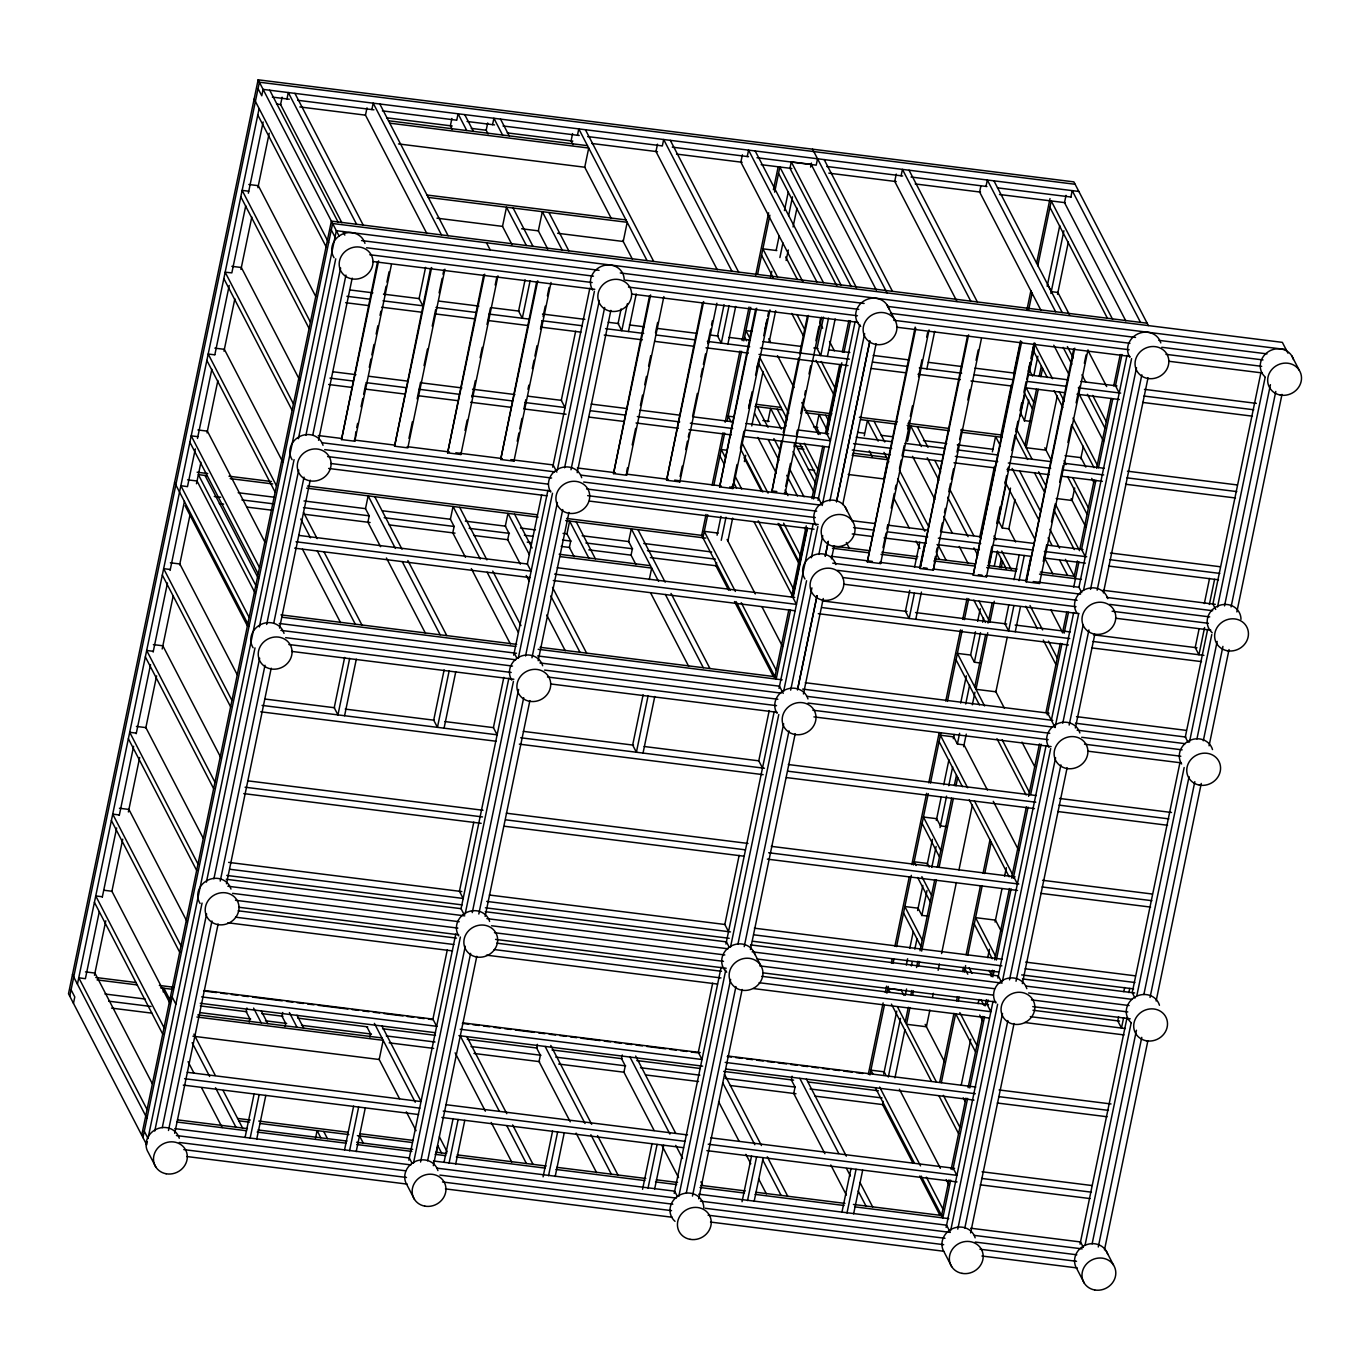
<?xml version="1.0" encoding="UTF-8"?>
<svg xmlns="http://www.w3.org/2000/svg" width="1370" height="1370" viewBox="0 0 1370 1370"><rect width="100%" height="100%" fill="white"/><g stroke="black" fill="none" stroke-linecap="round" stroke-linejoin="round"><path stroke-width="1.5" d="M1148.385 325.598L1073.892 181.885L258.125 79.802L68.5 993.747L146.693 1144.789L147.361 1141.587M69.75 996.144L259.375 82.2L1075.125 184.282M73.466 1003.337L74.785 996.949L71.069 989.756M77.439 984.157L259.118 108.572M99.291 911.701L85.385 978.711L78.775 977.769L147.052 1109.495M102.322 897.042L116.656 827.942M119.276 815.39L133.609 746.29M136.212 733.721L150.546 664.621M153.149 652.069L167.482 582.969M170.103 570.399L184.436 501.3M195.311 448.915L187.484 486.641L180.874 485.699L249.152 617.442M197.485 438.434L211.836 369.266M214.867 354.607L229.218 285.44M245.744 205.808L231.838 272.87L225.159 272.202L293.454 403.944M248.347 193.221L263.143 121.964M94.479 975.269L105.781 920.828M111.86 891.51L122.718 839.176M128.369 811.948L139.672 757.507M145.751 728.189L156.608 675.855M162.191 648.986L173.117 596.275M179.641 564.868L190.07 514.623M196.475 483.747L200.928 462.255M207.024 432.903L217.881 380.517M223.978 351.165L234.852 298.78M240.932 269.445L251.806 217.042M257.902 187.707L269.205 133.215M282.117 97.219L280.593 104.531L341.901 222.813M286.964 98.931L288.299 92.543L356.577 224.286M163.167 991.914L163.92 988.25L170.736 1001.401M141.761 1135.079L331.386 221.118L1147.135 323.2M142.959 1137.614L332.619 223.516L1282.354 342.363L1287.937 353.135M147.994 1138.521L336.352 230.708L1286.07 349.555M426.789 233.431L365.482 115.148L367.006 107.853M154.759 1131.055L202.058 903.07M206.408 882.143L255.008 647.873M259.341 626.946L294.07 459.618M298.403 438.691L335.736 258.81M371.869 109.549L373.188 103.161L441.483 234.904M162.259 1127.698L206.613 913.876M213.908 878.786L259.666 658.182M266.671 624.463L298.711 470.047M305.904 435.352L340.633 268.006M168.476 1130.49L211.956 921M220.227 881.064L265.009 665.255M273.726 623.213L304.037 477.137M312.72 435.317L345.959 275.079M174.709 1133.298L218.138 923.996M226.478 883.77L271.209 668.183M279.531 628.076L310.219 480.168M318.542 440.301L352.193 278.127M377.538 261.79L341.507 439.565L354.779 441.226L391.409 264.65M341.507 439.565L378.582 260.899M355.875 431.721L354.779 441.226M356.748 427.56L357.604 423.416M361.046 406.787L362.776 398.482M363.632 394.32L365.79 383.942M369.249 367.314L370.962 359.008M371.835 354.847L373.976 344.469M376.133 334.075L377.863 325.769M380.021 315.391L380.877 311.23M384.336 294.601L386.049 286.296M386.922 282.151L389.063 271.757M246.908 1008.012L246.155 1011.659L249.888 1018.852L249.22 1022.054M395.399 548.428L368.153 495.854L365.499 508.647L369.215 515.839L367.896 522.227L380.569 546.681M451.894 118.471L450.37 125.783L452.288 129.465M245.076 1137.408L254.152 1093.654M344.658 657.429L334.229 707.708L337.945 714.9L349.692 658.336M425.591 267.356L419.1 298.609L422.833 305.801M456.758 120.183L458.077 113.778L466.776 130.561M250.093 1138.35L259.17 1094.596M430.608 268.297L394.577 446.209L407.832 447.87L444.907 269.205M394.577 446.209L431.636 267.544M282.734 1012.498L281.963 1016.146L285.696 1023.339L285.029 1026.524M256.721 1139.172L265.797 1095.418M344.589 715.722L356.32 659.158M408.945 438.366L412.387 421.737M417.131 398.893L420.573 382.264M424.032 365.653L427.474 349.025M432.218 326.18L435.66 309.551M439.102 292.94L442.133 278.401M442.989 274.24L443.846 270.078M487.703 122.957L486.196 130.253L488.097 133.952M492.566 124.653L493.902 118.265L502.584 135.031M483.644 275.062L447.63 452.853L460.885 454.515L497.961 275.85M447.63 452.853L484.689 274.188M511.986 244.631L502.516 226.375L506.506 207.195L526.371 245.521M315.511 1138.282L317.104 1130.627L320.82 1137.802M465.012 430.454L467.17 420.076M471.914 397.214L475.356 380.603M480.099 357.741L482.257 347.363M487.001 324.502L490.443 307.89M495.187 285.029L496.916 276.723M344.555 1149.858L353.631 1106.104M444.137 669.879L433.708 720.158L437.441 727.35L449.172 670.769M525.07 279.805L518.596 311.058L522.312 318.251L530.104 280.747M369.917 1037.159L370.585 1033.956L366.869 1026.764M349.573 1150.8L358.649 1107.046M356.2 1151.622L365.293 1107.868M444.068 728.172L455.799 671.608M536.732 281.569L500.684 459.481L513.956 461.142L551.014 282.477M500.684 459.481L537.759 280.816M572.591 133.575L571.085 140.887L573.037 144.638M577.455 135.287L578.791 128.883L647.068 260.625M517.209 441.243L518.939 432.937M519.795 428.793L521.953 418.398M524.111 408.003L525.823 399.697M527.981 389.32L528.837 385.158M532.296 368.547L534.026 360.224M534.882 356.08L537.04 345.685M540.482 329.074L542.212 320.751M543.068 316.607L545.226 306.212M547.383 295.834L549.096 287.512M447.271 949.975L432.92 1019.109L436.653 1026.301M473.797 822.137L459.447 891.271L463.163 898.463M503.835 677.345L493.405 727.624L497.122 734.817M541.698 494.844L527.347 563.995L531.081 571.17M575.657 331.215L561.306 400.348L565.022 407.541M408.859 1160.185L455.782 934.032M463.848 914.064L461.056 908.67L508.852 678.253M513.699 655.202L547.914 490.254M552.709 467.17L589.836 288.214M413.466 1163.181L460.388 937.029M465.183 913.876L513.442 681.335M518.288 658.216L552.504 493.251M557.299 470.184L594.426 291.228M420.556 1162.051L465.269 946.242M472.256 912.608L518.613 689.452M525.549 655.99L557.402 502.43M564.594 467.787L599.324 300.39M427.611 1160.801L470.612 953.349M478.815 914.03L523.7 697.672M531.971 657.788L562.745 509.537M570.999 469.773L604.667 307.462M433.348 1165.664L476.811 956.277M485.134 916.359L529.899 700.584M538.17 660.7L568.944 512.448M577.198 472.684L610.866 310.373M436.208 1153.386L437.801 1145.731M444.034 1162.308L453.11 1118.554M621.107 308.918L618.076 323.508L621.792 330.701L627.426 303.609M657.497 144.192L655.973 151.505L717.281 269.77M449.052 1163.25L458.128 1119.495M662.344 145.905L663.679 139.517L731.957 271.243M455.696 1164.072L464.772 1120.318M628.436 331.523L636.211 294.019M649.551 295.817L613.52 473.609L626.792 475.27L663.868 296.605M613.52 473.609L650.596 294.944M626.604 471.999L627.46 467.838M632.204 444.976L635.646 428.365M640.389 405.52L642.547 395.125M644.705 384.73L646.434 376.425M648.592 366.047L650.733 355.652M655.476 332.807L657.634 322.412M537.4 1044.368L536.646 1048.016L540.362 1055.208L539.044 1061.596L570.262 1121.807M702.604 302.462L666.591 480.253L679.845 481.897L716.921 303.25M666.591 480.253L703.649 301.588M649.294 579.578L651.675 568.071L560.416 556.648M742.386 154.827L740.862 162.122L803.145 282.271M680.085 476.554L682.243 466.16M685.702 449.548L687.415 441.243M688.288 437.081L689.144 432.92M692.586 416.309L697.33 393.447M700.789 376.836L702.502 368.53M703.375 364.369L705.516 353.974M707.673 343.596L710.688 329.057M711.561 324.895L712.417 320.751M747.249 156.523L748.568 150.135L816.862 281.877M543.085 1176.847L552.589 1131.004M643.112 694.778L632.666 745.057L636.399 752.25L648.13 695.669M724.045 304.705L717.555 335.958L721.288 343.151L729.063 305.647M548.548 1175.7L557.624 1131.945M555.175 1176.522L564.252 1132.767M643.027 753.072L654.774 696.508M727.915 343.973L735.69 306.469M706.047 514.418L701.697 535.362L730.193 590.316M712.126 485.083L723 432.714M725.158 422.251L739.937 351.028M742.112 340.565L749.065 307.051M755.589 275.627L768.621 212.795M773.399 189.745L778.194 166.712M702.947 537.759L707.725 514.709M713.804 485.391L724.662 433.023M727.179 420.95L741.615 351.337M743.79 340.856L750.743 307.342M757.696 273.829L769.871 215.176M774.649 192.142L779.855 167.003L841.163 285.285M755.658 309.106L719.644 486.881L732.899 488.542L769.974 309.877M719.644 486.881L756.719 308.216M876.372 290.149L811.16 164.366L791.278 161.883L789.942 168.27L851.249 286.535M717.075 535.225L720.98 516.37M770.522 277.579L771.824 271.294M776.173 250.35L779.222 235.691M784.428 210.552L788.349 191.714M716.613 562.573L715.945 565.776L728.635 590.247M721.236 540.311L726.014 517.278M732.094 487.943L732.967 483.764M750.777 397.882L748.619 408.363L752.113 391.786M756.874 368.564L757.73 364.369M765.128 328.766L766.857 320.375M767.731 316.196L768.604 312M779.907 257.543L782.938 242.884M788.589 215.655L792.511 196.8M733.584 481.11L737.026 464.498M740.468 447.87L743.927 431.259M755.555 375.157L759.014 358.546M763.758 335.684L767.2 319.073M727.864 541.15L732.642 518.1M744.372 461.553L745.691 455.268M751.77 425.933L763.073 371.475M769.152 342.158L775.677 310.733M786.106 260.471L788.281 249.991M793.059 226.958L796.963 208.103M622.288 1054.986L621.535 1058.633L625.268 1065.826L623.932 1072.213L654.175 1130.558M810.595 167.106L811.434 163.081M817.547 158.766L816.212 165.153L756.959 157.738M767.834 421.789L770.608 408.363L781.311 429.015M781.516 440.986L771.789 492.035L808.42 315.46M783.229 432.68L798.744 357.878M799.618 353.734L807.375 316.333M785.729 486.264L790.456 463.42M793.915 446.791L794.771 442.647M796.501 434.324L797.357 430.18M800.816 413.552L803.83 399.012M804.687 394.868L805.543 390.707M809.002 374.078L810.715 365.773M815.886 340.839L818.917 326.3M819.774 322.156L820.63 317.994M821.692 317.121L785.044 493.697L784.428 492.498M642.564 1189.28L652.086 1143.453M823.524 317.155L817.034 348.408L820.767 355.583L828.542 318.097M648.027 1188.132L657.103 1144.395M654.654 1188.972L663.731 1145.217M827.394 356.423L835.169 318.919M774.958 676.677L788.863 609.65M791.466 597.08L806.245 525.857M811.896 498.629L822.753 446.278M825.356 433.708L839.707 364.574M842.31 352.004L848.835 320.597M712.657 983.18L698.306 1052.331L702.022 1059.507M739.166 855.342L724.833 924.476L728.549 931.668M769.221 710.55L758.774 760.847L762.508 768.022M807.084 528.049L792.733 597.2L796.467 604.393M841.026 364.42L826.692 433.554L830.408 440.746L745.451 430.111M790.541 609.958L776.191 679.075L736.033 601.584M793.144 597.388L807.478 528.255M813.574 498.937L824.432 446.569M827.035 433.999L841.814 362.793M843.988 352.313L850.513 320.888M674.211 1193.373L721.134 967.22M725.929 944.084L774.238 711.458M779.033 688.408L813.249 523.443M818.044 500.358L855.171 321.419M678.801 1196.37L725.723 970.217M730.518 947.064L778.776 714.541M783.623 691.422L806.57 580.743M811.348 557.778L817.839 526.457M859.761 324.433L822.205 505.479L818.506 498.132L729.662 487.018M896.254 174.076L894.73 181.388L957.014 301.537M686.267 1193.167L730.621 979.43M737.899 944.307L783.657 723.754M790.678 690.155L811.913 587.85M818.849 554.439L822.736 535.636M829.877 500.975L864.658 333.595M901.118 175.788L902.436 169.383L970.731 301.126M797.665 688.973L817.051 595.607M825.271 555.946L828.302 541.321M836.539 501.643L869.899 340.856L836.522 501.814M692.466 1196.079L735.947 986.537M744.218 946.636L789 730.861M797.46 690.018L816.999 595.916M825.237 556.186L828.268 541.544M698.7 1198.87L742.146 989.465M750.417 949.564L795.182 733.789M803.437 693.956L823.25 598.519M831.47 558.857L834.073 546.322M842.738 504.571L876.098 343.784M864.264 435.814L867.45 420.47L878.153 441.123M915.177 327.087L867.33 561.888L880.602 563.549L929.065 329.93M867.33 561.888L915.811 328.286M742.043 1201.73L751.565 1155.903M747.506 1200.582L756.582 1156.845M882.999 547.76L886.03 533.153M886.904 528.991L887.76 524.813M891.236 508.133L894.268 493.525M895.124 489.347L895.997 485.185M899.456 468.489L901.186 460.149M902.042 455.987L904.217 445.558M907.676 428.861L909.406 420.522M910.279 416.343L912.437 405.914M918.499 376.716L921.976 359.711M926.719 337.089L927.593 332.619M907.505 441.226L910.69 425.882L921.393 446.534M754.134 1201.421L763.21 1157.667M926.873 368.873L934.665 331.369M792.083 1076.238L791.329 1079.885L795.045 1087.061L793.727 1093.466L824.928 1153.677M980.766 186.525L979.618 192.005L1040.926 310.271M986.006 186.406L987.325 180.018L1055.619 311.743M909.766 590.35L905.416 611.294L909.149 618.486L914.372 593.347M914.543 567.3L919.767 542.16M967.545 335.77L920.126 568.499L933.398 570.16L981.434 338.613M919.578 568.207L924.801 543.051M920.126 568.499L968.607 334.879M915.776 619.308L921.428 592.08M935.368 556.443L933.398 570.16M936.241 552.264L937.097 548.103M940.556 531.406L942.286 523.066M944.461 512.637L945.317 508.458M948.793 491.779L950.523 483.439M951.379 479.26L953.554 468.831M957.014 452.151L958.743 443.794M959.599 439.633L961.774 429.204M967.836 400.006L969.994 389.577M976.057 360.361L978.214 349.932M992.394 451.843L995.579 436.516L1000.442 445.901M868.34 1074.166L883.119 1002.908M885.294 992.428L886.596 986.143M891.39 963.093L892.247 958.897M894.867 946.327L909.218 877.16M911.821 864.59L926.6 793.333M928.774 782.852L939.221 732.539M945.745 701.115L960.524 629.857M962.699 619.377L967.049 598.416M979.653 537.639L994.449 466.382M962.048 432.321L1002.206 437.338L1000.973 434.941L1011.385 384.73M1013.56 374.284L1020.496 340.805M1027.003 309.432L1030.908 290.611M1036.559 263.4L1050.019 198.564M1020.616 342.431L973.197 575.16L986.468 576.821L1034.949 343.202M973.197 575.16L1021.678 341.541M869.916 1074.953L884.369 1005.306M886.887 993.147L888.274 986.434M893.069 963.384L893.925 959.188M896.545 946.619L911.324 875.361M913.482 864.984L928.278 793.624M930.453 783.143L940.899 732.847M947.423 701.406L962.202 630.149M964.377 619.668L968.727 598.707M1028.682 309.74L1032.158 292.992M1037.792 265.797L1051.252 200.962L1112.56 319.244M841.968 1212.107L851.044 1168.353M846.985 1213.032L856.062 1169.278M988.438 563.121L991.914 546.424M996.675 523.477L1000.134 506.797M1004.895 483.85L1006.625 475.51M1007.481 471.331L1008.354 467.17M1011.813 450.473L1014.845 435.883M1015.718 431.704L1017.876 421.275M1020.033 410.846L1021.763 402.506M1026.096 381.648L1023.938 392.077L1032.449 408.859M1028.254 371.219L1030 362.879M1030.857 358.7L1033.888 344.093M853.613 1213.871L862.689 1170.117M1026.798 379.233L1030.257 362.57M1032.415 352.158L1034.144 343.819M883.718 1074.029L896.768 1011.146M906.323 965.045L907.625 958.76M909.8 948.28L913.276 931.514M917.626 910.553L922.849 885.397M927.199 864.453L932.422 839.296M936.326 820.442L941.121 797.374M943.725 784.804L948.948 759.648M953.297 738.704L954.154 734.508M960.678 703.067L966.329 675.821M970.679 654.86L975.474 631.81M977.632 621.329L980.252 608.76M988.952 566.837L991.983 552.178M998.079 522.826L1006.333 483.011M1020.239 415.983L1024.589 395.074M1029.367 372.058L1034.127 349.042M1047.159 286.296L1059.746 225.622M1066.031 195.328L1064.507 202.623L1125.815 320.905M883.256 1101.377L882.588 1104.58L912.831 1162.925M888.308 1077.025L900.484 1018.338M905.262 995.288L906.58 989.003M911.358 965.936L912.232 961.757M914.835 949.17L917.01 938.69M921.787 915.639L927.011 890.5M931.788 867.433L936.138 846.489M940.06 827.617L946.584 796.175M948.759 785.712L952.664 766.84M957.442 743.79L959.616 733.31M965.713 703.974L969.618 685.103M974.412 662.053L980.492 632.717M982.667 622.237L983.54 618.041M994.414 565.639L997.463 550.98M1002.241 527.912L1010.495 488.097M1024.4 421.087L1028.75 400.16M1033.956 375.055L1037.861 356.234M1050.876 293.471L1063.908 230.725M1070.895 197.023L1072.213 190.635L1140.508 322.378M905.262 1021.883L908.31 1007.241M910.913 994.688L911.769 990.51M916.547 967.511L917.849 961.243M920.024 950.78L934.768 879.694M937.371 867.141L951.688 798.145M954.291 785.592L956.465 775.146M974.755 686.935L985.629 634.533M988.027 623.007L992.154 603.091M999.552 567.471L1001.282 559.08M1024.897 445.301L1036.576 388.977M1039.179 376.476L1041.337 366.047M894.935 1077.847L904.936 1029.641M963.641 746.718L966.261 734.132M972.34 704.796L974.961 692.227M1015.684 542.006L1008.851 528.837L1014.964 499.416M1057.52 294.31L1068.36 242.01M909.971 1007.549L906.512 1024.28L926.411 1026.764L929.87 1010.032M912.574 994.997L913.447 990.818M918.654 965.73L919.527 961.552M921.685 951.088L936.446 880.002M939.049 867.45L953.366 798.453M955.969 785.9L957.698 777.543M987.736 632.735L976.005 689.315L995.904 691.816L1007.207 637.324M989.911 622.254L994.26 601.293M1001.23 567.762L1002.532 561.477M1038.255 389.285L1026.13 447.699L1046.029 450.182L1057.28 395.947M1040.857 376.784L1042.587 368.427M1008.817 604.889L1004.912 623.744L1008.628 630.936L1013.851 605.797M1014.04 579.75L1019.246 554.61M932.473 997.497L933.347 993.301M938.125 970.303L939.426 964.035M941.584 953.571L956.346 882.486M958.949 869.933L972.392 805.115M1019.057 580.64L1024.28 555.501M1073.686 349.076L1026.267 581.805L1039.522 583.466L1088.003 349.847M1015.256 631.758L1020.479 606.619M1025.702 581.479L1030.908 556.34L992.12 551.476M1026.267 581.805L1074.731 348.185M1043.238 561.409L1046.697 544.729M1051.458 521.782L1054.917 505.085M1059.678 482.154L1063.137 465.457M1067.898 442.51L1071.357 425.83M1076.118 402.883L1079.594 386.203M1084.355 363.255L1086.085 354.916M939.649 1082.368L953.965 1013.372M956.568 1000.819L957.442 996.641M962.648 971.553L963.521 967.357M966.124 954.821L980.44 885.808M983.043 873.272L989.979 839.81M941.327 1082.677L955.643 1013.663L975.543 1051.835M958.246 1001.127L959.12 996.949M964.326 971.844L965.627 965.576M967.802 955.13L982.119 886.116M984.722 873.58L991.229 842.207M1074.696 487.977L1072.111 500.495L1056.184 498.492M1080.759 458.779L1083.362 446.26M961.226 1085.16L970.765 1039.162M978.146 1003.611L979.019 999.432M987.684 957.613L989.431 949.239M995.065 922.061L1002.001 888.616M1004.604 876.064L1006.351 867.689M941.584 1215.481L948.982 1179.861M951.157 1169.381L965.936 1098.123M968.111 1087.643L982.907 1016.386M985.081 1005.905L986.383 999.62M991.161 976.553L992.462 970.268M994.637 959.788L1009.433 888.531M1011.608 878.05L1026.387 806.793M1028.562 796.33L1039.436 743.927M1045.961 712.486L1060.311 643.335M1062.486 632.854L1066.819 611.893M1077.402 560.929L1074.217 576.256L1040.412 572.026M1079.868 549.062L1094.185 480.031M1096.634 468.232L1111.104 398.447M1113.724 385.895L1120.232 354.522M950.66 1180.152L942.834 1217.879L921.154 1176.059M952.835 1169.672L967.614 1098.415M969.789 1087.934L984.585 1016.677M988.061 999.912L987.154 1004.518L990.87 1011.711M992.839 976.861L994.14 970.576M996.315 960.096L1011.111 888.839M1013.286 878.358L1028.065 807.101M1030.668 794.531L1041.114 744.218M1047.194 714.883L1061.973 643.626M1064.147 633.145L1068.497 612.184M1073.72 587.045L1078.926 561.923M1095.914 480.253L1081.564 549.404L1085.297 556.58M1098.466 467.787L1112.782 398.756M1115.386 386.203L1121.961 354.505M946.122 1227.4L993.044 1001.247M997.839 978.094L1046.098 745.571M1051.321 720.38L1073.703 612.493M1078.909 587.387L1126.996 355.429M950.711 1230.397L997.634 1004.244M1002.446 981.091L1050.687 748.568M1055.037 727.573L1078.721 613.452M1083.499 590.384L1131.586 358.615M957.784 1229.13L1002.532 1013.457M1009.502 979.841L1055.585 757.764M1062.76 723.206L1083.208 624.651M1090.52 589.374L1136.518 367.708M964.822 1228.017L1007.858 1020.564M1016.009 981.262L1060.911 764.888M1069.165 725.072L1088.91 629.943M1097.147 590.213L1141.844 374.815M970.611 1232.88L1014.057 1023.493M1022.345 983.591L1067.11 767.817M1075.364 727.984L1094.733 634.618M1103.398 592.885L1148.026 377.812M1118.622 1016.694L1117.749 1020.873L1121.482 1028.048L1123.64 1017.619M1123.811 991.657L1124.684 987.496M1199.127 628.71L1195.205 647.565L1198.938 654.74L1204.59 627.511M1204.333 603.553L1209.556 578.414M1128.846 992.599L1129.702 988.421M1209.368 604.461L1214.591 579.322M1080.039 1244.165L1126.945 1018.133M1179.998 762.422L1132.219 992.651L1135.028 998.045M1207.638 629.395L1185.307 736.974L1188.115 742.369M1260.948 372.486L1212.912 604.016L1215.704 609.41M1085.074 1245.073L1131.106 1023.219M1136.826 995.665L1184.159 767.525M1189.468 742.095L1211.782 634.515M1217.502 607.03L1265.109 377.589M1092.113 1243.909L1136.449 1030.223M1143.864 994.5L1189.074 776.619M1196.935 738.927L1217.159 641.417M1224.523 605.9L1270.435 384.679M1098.278 1246.974L1141.775 1037.347M1150.064 997.428L1194.828 781.654M1203.305 740.776L1222.93 646.4M1231.082 606.91L1275.795 391.46M1104.477 1249.902L1147.889 1040.72M1156.126 1000.99L1201.267 783.452M1209.076 745.794L1229.044 649.568M1236.853 611.928L1281.995 394.389M1078.858 191.457L263.091 89.392L261.773 95.78L258.039 88.588M272.356 97.099L289.275 99.222M297.752 100.284L373.924 109.823M382.401 110.867L456.467 120.149M467.05 121.468L494.553 124.91M503.013 125.971L579.202 135.493M587.662 136.555L661.727 145.819M672.31 147.155L748.499 156.677M826.761 166.472L902.625 175.976M911.05 177.021L986.914 186.525M997.446 187.844L1071.203 197.057M276.552 104.034L280.781 104.548M299.825 106.946L365.43 115.148M386.597 117.803L452.203 126.006M471.246 128.386L486.059 130.236M507.225 132.89L572.831 141.093M591.874 143.49L657.48 151.693M676.523 154.074L742.129 162.276M761.172 164.674L791.809 168.493M828.799 173.134L896.237 181.576M915.211 183.94L980.526 192.108M999.501 194.489L1065.175 202.691M388.515 120.765L587.473 145.665M389.748 123.163L588.723 148.046L584.733 167.226L398.482 143.918M426.995 195.019L625.97 219.902M428.245 197.4L627.203 222.3L623.23 241.48L557.607 233.277M248.843 184.505L258.313 185.686L315.734 296.451M776.807 250.573L762.885 248.826L777.492 276.98M248.775 191.218L242.148 190.379L310.425 322.121M436.961 218.172L502.584 226.392M521.628 228.773L538.564 230.879M361.543 240.572L599.05 270.301M620.25 272.955L864.11 303.472M887.435 306.383L1135.524 337.431M1158.849 340.342L1266.993 353.871M366.578 247.764L593.484 276.158M625.285 280.131L858.767 309.363M890.346 313.302L1129.959 343.288M1161.76 347.278L1263.003 359.933M369.797 254.734L592.165 282.545M628.47 287.101L857.449 315.751M893.771 320.289L1129.103 349.727M1165.938 354.333L1261.667 366.338M372.914 261.533L594.785 289.293M631.673 294.053L858.014 322.378M896.922 327.242L1129.89 356.388M1168.85 361.269L1262.01 372.914M231.855 266.328L241.343 267.51L299.722 380.158M751.873 331.386L745.914 330.649L749.801 338.15M349.573 289.909L372.897 292.837M383.497 294.156L419.528 298.66M438.606 301.058L478.883 306.092M491.607 307.685L519.162 311.127M542.486 314.055L584.87 319.364M608.194 322.275L618.795 323.594M629.395 324.93L644.225 326.779M656.949 328.372L697.227 333.407M709.951 334.999L718.428 336.061M729.028 337.397L750.229 340.051M762.936 341.644L801.107 346.404M813.814 347.997L818.061 348.528M828.662 349.864L849.862 352.518M873.169 355.429L909.218 359.933M928.295 362.331L962.202 366.578M974.926 368.17L1015.204 373.205M1027.928 374.798L1068.206 379.832M1080.913 381.425L1116.961 385.929M1144.447 389.371L1256.376 403.379M346.935 296.297L370.26 299.225M382.983 300.818L423.261 305.852M435.968 307.445L476.246 312.48M488.97 314.072L529.248 319.107M541.972 320.7L582.25 325.752M605.557 328.663L643.712 333.441M656.435 335.033L694.59 339.811M707.314 341.404L749.715 346.696M760.316 348.031L849.349 359.163M872.656 362.091L906.58 366.338M919.287 367.913L961.689 373.222M974.412 374.815L1012.567 379.593M1027.414 381.442L1065.569 386.22M1078.276 387.813L1120.677 393.121M1143.95 396.033L1253.773 409.767M345.617 302.701L368.941 305.613M381.648 307.205L421.926 312.24M434.65 313.833L474.928 318.867M487.651 320.46L527.912 325.512M540.636 327.105L580.914 332.139M604.238 335.051L642.393 339.828M655.117 341.421L693.271 346.199M705.978 347.792L748.38 353.1M758.98 354.419L848.013 365.567M871.337 368.479L905.245 372.726M917.968 374.318L960.37 379.627M970.97 380.946L1011.248 385.98M1026.079 387.847L1064.233 392.625M1076.957 394.2L1119.358 399.509M1142.614 402.42L1252.437 416.172M1031.13 421.446L1024.503 420.607L1020.77 413.432M755.812 404.27L781.174 407.438M804.43 410.349L831.898 413.791M859.367 417.233L897.418 421.977M907.985 423.313L948.126 428.33M960.815 429.923L1000.973 434.941M754.938 406.393L782.424 409.835M805.663 412.747L828.918 415.658M860.617 419.614L896.545 424.118M907.111 425.436L949.376 430.728M214.885 348.151L224.355 349.333L282.751 461.964M1065.072 455.662L1080.998 457.666L1085.862 467.067M734.132 416.908L728.172 416.172L731.083 421.789M762.85 420.504L769.204 421.292M813.574 426.858L817.804 427.389M857.962 432.406L864.299 433.194M881.201 435.317L891.767 436.636M923.466 440.609L946.721 443.503M957.287 444.839L993.216 449.326M214.816 354.847L208.189 354.025L276.466 485.768M332.602 371.732L355.926 374.644M368.633 376.236L406.787 381.014M421.635 382.881L461.913 387.916M472.513 389.234L514.897 394.543M527.621 396.135L561.546 400.382M591.223 404.099L627.254 408.602M639.978 410.195L680.256 415.23M692.963 416.822L733.241 421.874M745.965 423.45L784.119 428.228M798.967 430.094L828.644 433.81M856.199 437.253L892.23 441.756M904.954 443.349L945.231 448.384M957.955 449.976L998.233 455.028M1010.94 456.621L1051.218 461.656M1063.942 463.248L1104.22 468.283M1127.459 471.194L1237.298 484.946M329.964 378.12L353.289 381.048M365.995 382.624L406.274 387.676M418.997 389.268L459.275 394.303M471.999 395.896L512.277 400.93M524.984 402.523L565.262 407.558M590.71 410.743L624.617 414.99M637.341 416.583L679.743 421.892M690.343 423.21L732.727 428.519M853.561 443.64L891.716 448.418M904.44 450.011L942.594 454.789M955.318 456.381L997.72 461.673M1008.303 463.009L1050.704 468.317M1063.428 469.893L1103.706 474.945M1126.962 477.856L1236.802 491.59M328.646 384.508L351.953 387.436M364.677 389.029L404.955 394.063M417.679 395.656L457.957 400.691M470.663 402.283L510.942 407.318M523.665 408.911L566.067 414.219M589.374 417.148L623.299 421.378M636.022 422.97L678.407 428.279M689.007 429.615L731.409 434.906M744.133 436.499L828.918 447.117M852.243 450.028L890.397 454.806M903.121 456.398L941.276 461.176M953.982 462.769L994.26 467.804M1006.984 469.396L1049.386 474.705M1062.092 476.298L1102.37 481.332M1125.643 484.244L1235.466 497.995M796.364 446.072L802.666 446.86M852.996 453.162L886.561 457.357M797.614 448.469L803.899 449.257M852.14 455.302L887.811 459.755L883.821 478.935L848.167 474.465M727.213 450.285L721.236 449.548L725.141 457.049M808.317 469.482L814.602 470.27M773.057 491.076L776.841 491.556M318.302 435.54L341.575 438.451M354.265 440.044L394.457 445.079M407.164 446.654L449.463 451.963M455.816 452.751L502.345 458.573M510.804 459.635L553.12 464.927L556.854 472.119M577.352 467.958L615.421 472.719M626.004 474.054L668.303 479.346M674.656 480.134L721.202 485.956M322.036 442.733L554.73 471.845M581.068 475.15L820.116 505.05M1008.851 528.837L1002.223 527.998L998.49 520.823M197.914 429.957L207.384 431.156L264.804 541.921M324.707 449.617L551.596 478.01M583.671 482.034L816.674 511.181M197.845 436.67L191.218 435.848L259.495 567.591M851.934 520.668L875.259 523.58M887.983 525.172L928.261 530.207M940.967 531.8L981.245 536.852M993.969 538.427L1034.247 543.479M1046.971 545.072L1083.002 549.576M1110.488 553.018L1220.31 566.752M327.618 456.553L548.154 484.141M586.583 488.953L815.338 517.569M853.544 527.587L872.621 529.967M887.469 531.834L927.747 536.869M938.33 538.187L980.732 543.496M993.455 545.089L1031.61 549.867M1044.334 551.459L1086.718 556.768M1109.991 559.679L1219.814 573.413M330.752 463.488L550.757 491.025M587.662 495.649L818.25 524.504M328.629 468.454L546.955 495.786M589.357 501.077L814.054 529.197M852.226 533.975L871.303 536.355M884.01 537.948L926.411 543.256M937.011 544.592L979.413 549.884M1045.122 558.121L1085.4 563.156M1108.672 566.067L1218.495 579.801M833.303 546.116L869.214 550.603M881.903 552.196L917.832 556.699M934.734 558.806L974.892 563.841M987.564 565.416L1017.157 569.115M718.188 533.101L704.266 531.354L735.399 591.429M832.429 548.24L868.357 552.744M881.03 554.336L916.958 558.823M933.861 560.947L974.019 565.964M986.691 567.557L1016.283 571.256M1039.539 574.167L1081.427 579.407M197.126 472.222L207.743 473.54M228.978 476.212L271.448 481.521M307.531 486.042L536.869 514.726M566.581 518.459L702.485 535.464M206.853 475.681L198.359 474.619L256.755 587.25M230.211 478.61L272.681 483.918M306.657 488.165L538.102 517.124M565.707 520.583L705.841 538.119M831.162 556.254L872.399 561.409M879.865 562.351L920.109 567.385M923.294 567.762L927.096 568.242M932.816 568.978L973.043 574.013M978.266 574.681L982.05 575.16M1025.993 580.623L985.749 575.588L986.468 576.821M1033.22 581.565L1078.943 587.25L1081.735 592.645M1103.073 590.282L1215.31 604.324M187.57 479.825L197.04 481.007L255.419 593.655M832.754 563.173L1080.553 594.169M1106.806 597.457L1212.673 610.712M238.175 492.721L274.274 497.224M304.003 500.958L365.584 508.664M382.572 510.787L450.507 519.281M465.372 521.148L505.718 526.2M520.583 528.049L535.447 529.916M563.053 533.358L567.3 533.889M582.164 535.756L628.881 541.595M643.746 543.462L711.698 551.973M837.532 570.331L1077.111 600.3M1109.7 604.375L1209.727 616.894M214.302 496.454L220.673 497.241M241.908 499.896L273.76 503.886M303.489 507.602L369.301 515.839M384.165 517.706L454.241 526.474M469.105 528.323L509.452 533.375M524.316 535.242L532.81 536.304M562.539 540.02L571.033 541.081M585.88 542.948L632.597 548.788M647.462 550.654L715.414 559.148M842.567 577.506L1076.032 606.722M1112.115 611.243L1208.391 623.299M219.337 503.629L223.584 504.16M246.942 507.088L272.425 510.274M304.277 514.264L370.106 522.501M389.217 524.898L455.046 533.135M474.14 535.516L508.116 539.763M527.227 542.16L531.474 542.691M561.203 546.407L569.697 547.469M588.809 549.867L631.279 555.175M650.39 557.573L716.219 565.81M843.612 584.202L1078.687 613.623M1115.522 618.23L1210.823 630.149M559.165 554.251L650.425 565.673M298.643 535.379L527.587 564.029M557.265 567.728L794.686 597.44M822.24 600.899L907.043 611.499M915.52 612.561L1006.676 623.966M1015.153 625.028L1070.261 631.93M1093.517 634.841L1197.003 647.787M296.006 541.766L531.32 571.204M554.627 574.116L796.295 604.358M821.726 607.544L1069.747 638.574M1093.02 641.485L1203.905 655.374M294.687 548.154L529.985 577.592M553.309 580.52L794.96 610.763M818.284 613.674L1068.429 644.979M1091.685 647.89L1201.524 661.624M981.006 663.063L974.361 662.241L970.645 655.048L957.373 653.387L984.619 705.961M170.342 562.779L179.83 563.96L237.233 674.725M170.291 569.492L163.647 568.67L231.941 700.395M280.987 614.873L516.678 644.362M540.037 647.291L775.728 676.78M281.672 617.185L515.805 646.486M538.17 649.294L782.167 679.828M805.269 682.705L1049.043 713.222M1076.529 716.647L1186.369 730.398M279.309 623.47L516.456 653.284M537.656 655.939L779.479 686.199L783.212 693.374M802.632 689.093L1052.776 720.397M1075.484 723.223L1185.872 737.06M280.918 630.388L515.736 659.775M539.934 662.943L781.088 693.117M807.29 696.388L1052.965 727.128M1077.094 730.159L1185.101 743.67M285.628 637.667L512.534 666.06M544.609 670.084L777.869 699.265M808.077 703.05L1049.78 733.292M1081.666 737.283L1182.139 749.852M288.847 644.499L511.198 672.464M547.52 677.003L776.533 705.653M812.872 710.208L1048.187 739.646M1084.526 744.201L1180.82 756.24M291.759 651.418L513.87 679.229M550.757 683.972L777.115 712.297M813.9 716.887L1051.098 746.581M1087.934 751.188L1181.111 762.85M153.371 644.602L162.842 645.784L221.238 758.432M153.303 651.315L146.676 650.476L214.97 782.219M264.701 699.008L334.657 707.759M345.24 709.095L434.273 720.226M444.873 721.562L493.628 727.658M523.306 731.374L633.539 745.16M644.14 746.496L758.62 760.812M788.298 764.529L1036.319 795.559M1059.558 798.47L1171.504 812.478M262.064 705.396L497.361 734.851M520.686 737.762L764.46 768.262M787.784 771.19L1035.806 802.221M1059.061 805.132L1168.884 818.883M260.728 711.801L496.043 741.238M519.35 744.15L763.141 774.666M786.448 777.578L1034.47 808.608M1057.743 811.519L1167.565 825.271M947.047 826.709L940.419 825.887L936.686 818.695L923.431 817.034L940.813 850.564M136.401 726.425L145.871 727.607L203.291 838.371M136.332 733.138L129.705 732.299L197.982 864.042M247.713 780.831L483.011 810.269M506.335 813.198L748.003 843.44M771.31 846.352L1015.101 876.851M1042.587 880.293L1152.41 894.045M245.076 787.219L482.497 816.931M505.821 819.842L745.366 849.828M768.673 852.739L1018.818 884.044M1042.091 886.955L1151.913 900.689M243.757 793.607L481.178 823.319M504.502 826.247L744.03 856.216M767.354 859.127L1017.499 890.432M1040.755 893.343L1150.594 907.094M119.43 808.249L128.9 809.43L187.279 922.061M119.361 814.962L112.717 814.122L181.011 945.865M928.483 916.205L921.856 915.365L918.123 908.19L904.851 906.529L922.233 940.06M228.619 862.381L461.81 891.562M489.364 895.021L724.662 924.459M754.339 928.175L1002.361 959.205M1025.616 962.117L1135.439 975.851M230.228 869.316L463.403 898.48M486.727 901.409L730.501 931.908M753.825 934.819L1001.847 965.867M1025.102 968.778L1134.942 982.513M226.786 875.43L462.084 904.885M485.408 907.796L729.183 938.296M752.507 941.224L998.405 971.981M1021.678 974.909L1133.607 988.9M226.238 879.283L461.056 908.67M485.271 911.701L726.442 941.875L729.234 947.269M750.52 944.889L998.302 975.902L1002.035 983.095L752.13 951.825M1022.431 978.916L1134.668 992.959M227.848 886.219L464.772 915.862M486.881 918.619L728.035 948.793M1026.164 986.109L1132.048 999.346M232.592 893.36L459.224 921.719M491.556 925.76L724.816 954.958M756.908 958.966L994.603 988.712M1028.613 992.976L1129.103 1005.546M235.503 900.278L457.888 928.106M494.467 932.696L723.48 961.346M759.819 965.901L993.267 995.1M1031.473 999.894L1127.767 1011.933M104.343 890.294L111.912 891.254L170.308 1003.885M238.671 907.248L458.676 934.768M495.597 939.392L726.186 968.247M762.97 972.854L995.939 1002.001M1032.774 1006.607L1130.181 1018.8M238.157 910.793L456.501 938.125M496.762 943.159L721.476 971.279M761.754 976.313L988.575 1004.707M1032.963 1010.255L1119.547 1021.095M102.373 896.768L95.746 895.946L164.04 1027.688M235.52 917.181L453.864 944.512M494.142 949.547L720.962 977.94M759.117 982.701L990.168 1011.625M1030.343 1016.643L1125.386 1028.545M227.831 922.781L452.528 950.9M486.453 955.147L717.503 984.054M753.551 988.575L988.849 1018.013M1024.794 1022.517L1124.068 1034.932M85.471 971.878L94.941 973.077L152.361 1083.824M204.216 990.493L433.16 1019.143M462.837 1022.859L700.258 1052.571M727.812 1056.013L975.834 1087.044M999.09 1089.955L1111.019 1103.963M95.78 977.495L136.041 982.53M159.348 985.441L174.178 987.308M203.839 991.007L216.563 992.599M220.793 993.13L227.163 993.935M231.393 994.466L237.746 995.254M241.993 995.784L248.347 996.589M252.577 997.12L282.237 1000.819M286.484 1001.35L292.837 1002.155M297.084 1002.686L303.438 1003.474M307.668 1004.004L314.021 1004.809M318.268 1005.34L347.929 1009.039M352.158 1009.57L358.529 1010.375M362.759 1010.906L369.112 1011.694M373.359 1012.225L379.713 1013.012M383.942 1013.543L403.02 1015.941M407.25 1016.471L413.62 1017.259M417.85 1017.79L424.203 1018.595M428.45 1019.126L432.68 1019.657M462.341 1023.356L468.711 1024.161M472.941 1024.691L479.294 1025.479M483.541 1026.01L489.895 1026.815M494.125 1027.346L500.478 1028.134M504.725 1028.664L511.078 1029.452M515.326 1029.983L534.386 1032.381M538.633 1032.911L544.986 1033.699M549.216 1034.23L555.569 1035.035M559.816 1035.549L566.17 1036.354M570.399 1036.884L576.77 1037.672M581 1038.203L600.077 1040.601M604.307 1041.131L610.66 1041.919M614.907 1042.45L621.261 1043.238M625.491 1043.769L631.861 1044.574M636.091 1045.104L642.444 1045.892M646.691 1046.423L665.751 1048.821M669.999 1049.351L676.352 1050.139M680.582 1050.67L686.952 1051.458M691.182 1051.989L697.535 1052.794M727.196 1056.51L731.443 1057.041M735.673 1057.571L742.026 1058.359M746.273 1058.89L752.627 1059.678M756.874 1060.209L763.227 1061.014M767.457 1061.544L773.81 1062.332M778.057 1062.863L786.534 1063.925M790.764 1064.456L797.117 1065.243M801.364 1065.774L807.718 1066.579M811.965 1067.11L818.318 1067.898M822.548 1068.429L828.901 1069.234M833.148 1069.764L839.502 1070.552M843.732 1071.083L852.208 1072.145M856.455 1072.676L862.809 1073.464M97.03 979.893L137.291 984.927M160.598 987.838L173.305 989.431M201.578 996.88L436.876 1026.336M460.2 1029.247L701.868 1059.489M725.175 1062.401L975.32 1093.705M998.576 1096.616L1108.416 1110.368M200.26 1003.285L435.557 1032.723M458.881 1035.634L702.656 1066.151M725.98 1069.062L973.984 1100.093M997.257 1103.004L1107.08 1116.755M104.976 994.004L145.22 999.038M200.311 1005.922L246.925 1011.762M261.756 1013.612L282.956 1016.266M297.787 1018.133L367.708 1026.866M382.538 1028.733L435.506 1035.36M467.29 1039.333L537.211 1048.084M552.042 1049.934L621.963 1058.685M636.793 1060.551L700.361 1068.497M723.668 1071.409L793.59 1080.159M808.42 1082.026L878.341 1090.777M108.692 1001.179L151.077 1006.488M199.797 1012.584L250.659 1018.955M265.489 1020.804L286.673 1023.458M301.503 1025.308L371.424 1034.059M386.272 1035.908L434.992 1042.022M471.023 1046.526L540.944 1055.277M555.775 1057.126L625.696 1065.877M640.526 1067.727L699.847 1075.159M725.278 1078.344L795.199 1087.095M810.03 1088.944L882.075 1097.952M197.777 1014.896L381.939 1037.929M196.903 1017.019L383.172 1040.327L379.199 1059.507L192.93 1036.199M111.604 1008.114L151.864 1013.149M389.183 1042.844L433.673 1048.41M473.934 1053.444L539.609 1061.664M558.686 1064.045L624.36 1072.265M645.561 1074.919L698.529 1081.546M730.313 1085.519L795.987 1093.739M815.064 1096.137L882.862 1104.614M187.245 1072.316L420.419 1101.497M445.866 1104.682L687.517 1134.925M710.842 1137.836L954.616 1168.336M982.102 1171.778L1091.941 1185.529M184.607 1078.704L419.905 1108.159M443.229 1111.07L684.88 1141.313M708.204 1144.224L956.226 1175.254M981.605 1178.44L1091.428 1192.174M183.272 1085.091L418.586 1114.546M441.894 1117.458L683.562 1147.7M706.869 1150.612L957.014 1181.916M980.286 1184.827L1090.109 1198.579M237.592 1118.434L250.299 1120.026M258.759 1121.071L347.655 1132.202M360.361 1133.795L413.278 1140.422M238.842 1120.831L249.426 1122.15M260.009 1123.468L348.905 1134.6M357.365 1135.661L412.404 1142.546M177.518 1119.872L247.439 1128.623M258.022 1129.942L347.021 1141.09M356.628 1142.289L412.712 1149.31M436.02 1152.221L446.603 1153.54M457.203 1154.876L546.202 1166.007M556.785 1167.326L645.784 1178.474M656.367 1179.793L677.568 1182.447M700.875 1185.358L745.366 1190.924M755.966 1192.26L844.947 1203.391M853.424 1204.453L942.423 1215.584M176.644 1121.996L246.566 1130.747M257.149 1132.082L346.148 1143.214M356.731 1144.532L411.822 1151.434M435.129 1154.345L445.729 1155.681M456.33 1156.999L545.311 1168.13M555.912 1169.466L644.91 1180.597M655.494 1181.916L676.677 1184.571M699.984 1187.499L744.492 1193.064M755.076 1194.383L844.074 1205.514M854.674 1206.85L948.793 1218.632M174.795 1128.623L409.322 1157.975L412.113 1163.353M433.502 1160.989L674.656 1191.164L677.448 1196.558M698.786 1194.195L946.584 1225.191L950.3 1232.383L700.395 1201.113M970.696 1228.222L1080.553 1241.956L1083.345 1247.351M176.405 1135.542L410.931 1164.894M437.218 1168.182L676.266 1198.099M974.43 1235.397L1082.163 1248.875M179.299 1142.46L405.64 1170.802M439.873 1175.083L672.824 1204.213M705.173 1208.271L944.992 1238.292M975.217 1242.059L1076.803 1254.783M183.82 1149.601L406.479 1177.464M442.527 1181.967L671.54 1210.635M708.102 1215.207L943.673 1244.679M979.961 1249.217L1076.546 1261.308M186.731 1156.52L407.267 1184.125M445.438 1188.886L672.327 1217.279M710.499 1222.057L943.742 1251.255M981.913 1256.016L1077.334 1267.969M1291.739 355.772L1299.188 370.14M1049.917 207.349L1107.337 318.114M1115.488 385.758L1119.204 392.933M1069.61 315.049L1057.897 292.461L1051.269 291.639L1047.536 284.446M1088.14 350.806L1106.669 386.563M993.952 180.84L1062.247 312.583M1067.367 346.61L1073.207 357.878M1081.957 374.781L1085.845 382.281M1092.661 395.433L1106.292 421.703M1063.12 347.381L1071.871 364.266M1087.438 394.303L1104.956 428.108M1053.787 345.206L1069.388 375.311M1079.149 394.132L1103.535 441.174M1034.042 343.014L1052.537 378.685M1059.352 391.82L1064.216 401.204M1072.967 418.107L1097.302 465.029M1032.723 349.401L1047.314 377.555M1054.129 390.707L1062.88 407.592M1071.648 424.494L1094.031 467.684M1091.719 478.37L1093.671 482.12M1029.658 370.602L1032.449 375.996M1026.061 387.573L1033.785 402.472M1064.028 460.817L1065.98 464.584M1072.796 477.753L1088.414 507.859M909.063 170.222L977.358 301.965M1067.572 476.623L1087.078 514.264M1044.796 447.784L1051.612 460.971M1071.134 498.612L1085.759 526.833M1016.266 428.673L1031.833 458.71M1038.648 471.845L1046.44 486.864M1055.191 503.766L1079.526 550.689M1014.947 435.061L1027.603 459.464M1034.401 472.599L1044.146 491.385M1053.872 510.154L1074.303 549.576M1019.725 471.126L1040.155 510.548M1049.882 529.334L1059.626 548.103M1065.466 559.371L1075.467 578.654M1012.122 468.42L1039.368 520.994M1048.118 537.879L1052.023 545.397M1059.798 560.416L1067.59 575.434M1005.22 481.966L1035.395 540.174M1044.146 557.059L1052.896 573.962M824.175 159.588L892.469 291.33M1038.905 582.267L1039.522 583.466M812.581 149.193L887.075 292.906M1050.807 609.753L1062.504 632.341M887.178 305.15L894.627 319.518M993.986 536.047L995.939 539.814M1001.778 551.065L1011.505 569.851M1030 605.523L1042.639 629.926M1048.478 641.194L1057.246 658.079M997.531 551.836L1006.282 568.721M1025.753 606.276L1037.432 628.813M1043.272 640.064L1055.91 664.467M791.278 161.883L856.473 287.666M917.318 426.721L928.021 447.373M934.837 460.508L940.676 471.777M949.427 488.662L973.762 535.601M927.233 457.803L938.912 480.322M947.663 497.224L968.093 536.646M973.933 547.914L977.837 555.415M778.537 173.391L836.933 286.039M1047.622 713.034L1055.088 727.401M755.195 150.974L823.49 282.7M912.54 456.33L934.922 499.502M943.69 516.404L952.441 533.29M959.257 546.442L968.008 563.344M979.036 601.173L988.695 619.805M973.847 600.128L985.424 622.477M874.077 421.309L884.78 441.962M899.371 470.115L928.569 526.44M938.296 545.209L946.088 560.227M785.695 256.943L797.374 279.48M819.757 322.652L822.685 328.286M829.501 341.421L834.364 350.823M883.993 452.391L888.856 461.776M897.607 478.678L924.853 531.235M936.532 553.771L939.46 559.405M995.63 691.302L1004.415 708.239M1021.969 742.112L1034.658 766.583M869.299 450.918L872.228 456.553M893.634 497.841L909.2 527.895M916.016 541.03L919.904 548.531M796.946 314.535L804.738 329.553M821.281 361.474L834.895 387.744M761.566 255.214L773.245 277.75M791.723 313.422L803.402 335.941M816.058 360.344L833.576 394.149M1002.138 739.749L1029.384 792.322M956.054 659.792L979.413 704.848M996.932 738.635L1026.113 794.96M825.665 415.247L828.525 420.778M826.675 429.17L819.02 414.425L816.383 427.2L820.099 434.393M670.307 140.339L738.601 272.082M768.724 338.767L770.676 342.517M777.492 355.669L794.035 387.573M801.81 402.592L818.352 434.513M879.985 562.351L880.602 563.549M845.256 507.14L852.705 521.508M987.445 790.062L964.018 744.886L957.39 744.064L953.674 736.872L940.402 735.21L967.648 787.784M993.284 801.347L1018.646 850.273M759.528 356.936L788.726 413.243M804.293 443.281L817.924 469.567M744.578 337.037L746.53 340.787M758.209 363.324L787.408 419.648M800.046 444.051L816.588 475.955M777.252 409.185L786.003 426.087M794.754 442.972L816.178 484.278M846.335 542.486L849.263 548.12M974.464 800.919L1012.413 874.146M1013.663 876.68L1017.396 883.856M792.99 451.535L814.396 492.84M939.084 741.615L962.425 786.671M969.241 799.806L1009.142 876.783M757.353 406.702L768.056 427.354M773.896 438.606L779.736 449.874M789.462 468.643L804.053 496.813M754.613 413.38L760.453 424.649M768.227 439.667L778.931 460.32M786.722 475.339L797.426 495.974M757.798 437.424L776.276 473.095M785.044 489.998L787.955 495.632M804.498 527.536L806.451 531.286M1001.145 931.069L995.476 920.126L975.577 917.643L995.442 955.952M585.418 129.722L653.713 261.464M741.787 442.442L768.073 493.131M783.64 523.169L800.183 555.09M740.468 448.846L762.85 492.018M779.393 523.939L798.847 561.477M744.064 457.666L761.566 491.453M778.109 523.374L799.532 564.68M584.699 167.157L610.986 217.847M622.665 240.384L632.392 259.153M922.096 823.421L939.477 856.952M974.241 924.031L992.222 958.709M734.868 475.818L741.684 488.97M758.226 520.874L793.247 588.466M989.02 970.337L991.863 975.817M719.918 455.936L723.805 463.437M733.532 482.223L736.461 487.857M753.979 521.645L791.928 594.854M732.282 487.343L732.899 488.542M929.271 867.039L927.404 863.442L914.15 861.781L916.068 865.515M921.873 876.68L931.532 895.312M969.121 967.854L971.964 973.334M917.643 877.485L930.196 901.7M964.959 968.778L967.802 974.241M981.04 999.792L983.883 1005.272M1106.052 1250.673L1113.502 1265.041M979.738 1015.084L982.581 1020.564M727.076 539.489L755.298 593.929M762.114 607.064L782.544 646.486M500.529 119.104L509.212 135.87M548.942 212.504L568.807 250.83M959.839 1012.601L976.879 1045.447M562.179 250.008L542.314 211.682L538.341 230.862L547.794 249.1M903.532 912.917L920.914 946.447M679.229 480.716L679.845 481.897M741.238 602.697L776.276 670.29M734.491 601.533L773.502 676.814M1084.321 1283.193L1076.871 1268.825A17.193 15.806 -27.4 0 1 1084.886 1245.364A17.193 15.806 -27.4 0 1 1107.765 1254.423M464.721 114.618L473.403 131.383M513.133 208.035L532.999 246.36M925.161 1024.366L944.666 1062.007M963.213 1097.764L965.165 1101.531M903.943 995.391L901.152 990.013L887.88 988.352L889.832 992.103M897.607 1007.121L936.532 1082.214M943.348 1095.349L959.89 1127.27M891.425 1004.124L931.326 1081.101M939.101 1096.12L958.572 1133.658M637.94 529.625L665.186 582.181M671.026 593.45L709.951 668.543M486.487 242.781L490.22 249.957M658.559 581.36L631.313 528.786L628.659 541.578L632.392 548.753L631.056 555.158L635.937 564.56M665.375 594.494L703.324 667.721M953.195 1168.165L956.911 1175.34M650.562 592.799L688.613 666.197M899.405 1089.253L940.385 1168.302M946.225 1179.587L949.153 1185.238M886.03 1075.416L884.164 1071.819L870.909 1070.158L872.844 1073.926M379.815 104L448.11 235.726M879.66 1087.061L920.537 1165.904M926.377 1177.172L942.92 1209.093M875.413 1087.814L914.338 1162.925M919.664 1176.094L940.145 1215.618M576.256 521.901L595.385 558.789M588.757 557.967L569.629 521.079L566.974 533.855L570.708 541.047L569.372 547.435L574.184 556.717M951.688 1266.599L944.238 1252.231A17.193 15.806 -27.4 0 1 952.253 1228.77A17.193 15.806 -27.4 0 1 975.132 1237.829M513.322 459.943L513.956 461.142M753.192 950.883L760.641 965.251M514.589 514.178L532.108 547.983M552.538 587.405L586.6 653.113M806.451 1079.183L846.335 1156.16M859.966 1182.447L872.621 1206.85M294.927 93.365L363.221 225.108M529.368 554.662L507.962 513.356L505.307 526.131L509.024 533.324L507.705 539.712L520.377 564.183M550.774 595.95L579.972 652.274M799.806 1078.361L838.731 1153.454M846.523 1168.473L850.41 1175.991M858.202 1191.009L865.977 1206.028M526.234 575.468L529.163 581.12M546.716 614.993L565.262 650.75M830.785 1164.979L846.403 1195.085M460.269 453.316L460.885 454.515M269.736 90.215L338.013 221.957M342.979 231.53L344.846 235.126M258.125 79.802L339.143 236.102M331.3 229.92L335.016 237.096M254.152 98.982L328.646 242.695M257.783 114.96L326.077 246.703M459.669 507.311L486.915 559.885M492.755 571.136L520.977 625.593M480.288 559.046L453.042 506.489L450.387 519.264L454.104 526.457L452.785 532.844L465.475 557.316M487.103 572.198L518.237 632.272M471.314 568.601L510.342 643.883M514.127 652.856L516.918 658.251M724.473 1074.2L761.446 1145.543M767.286 1156.811L787.733 1196.233M722.709 1082.762L754.819 1144.704M762.611 1159.722L781.088 1195.393M718.582 1101.651L739.064 1141.176M745.896 1154.345L750.777 1163.764M758.586 1178.816L766.378 1193.869M240.812 196.783L309.106 328.509M374.781 496.694L402.026 549.25M407.866 560.518L446.791 635.611M402.215 561.563L440.164 634.789M386.426 557.984L425.453 633.265M635.68 1056.064L675.581 1133.041M700.892 1181.848L702.827 1185.598M630.029 1057.109L669.93 1134.086M675.77 1145.354L682.585 1158.489M223.841 278.589L292.118 410.332M661.984 1145.611L678.561 1177.601M303.506 512.346L317.138 538.633M323.954 551.767L361.903 624.994M300.766 519.024L310.51 537.811M317.309 550.946L355.275 624.155M206.853 360.413L275.147 492.155M302.513 549.233L340.565 622.631M550.791 1045.447L591.669 1124.29M597.508 1135.559L617.938 1174.98M545.14 1046.492L585.041 1123.468M590.881 1134.737L611.311 1174.159M576.119 1133.11L596.601 1172.634M189.882 442.236L258.176 573.979M205.003 475.441L258.519 578.705M466.879 1036.696L506.78 1113.673M512.62 1124.941L533.05 1164.363M174.572 482.514L249.066 626.227M460.251 1035.874L499.177 1110.967M506.951 1125.986L526.422 1163.524M185.104 505.753L247.388 625.902M455.131 1052.845L485.374 1111.19M491.231 1122.492L511.712 1162M162.328 575.058L230.605 706.8M381.99 1026.079L420.915 1101.172M439.393 1136.843L447.185 1151.862M374.387 1023.373L415.247 1102.216M437.629 1145.406L441.534 1152.906M379.01 1059.164L399.509 1098.689M406.325 1111.858L416.086 1130.678M145.357 656.881L213.634 788.606M414.476 1199.384L407.027 1185.016A17.193 15.806 -27.4 0 1 415.041 1161.554A17.193 15.806 -27.4 0 1 437.92 1170.614M296.982 1015.239L303.678 1028.151M359.539 1135.936L363.273 1143.111M289.395 1012.567L297.033 1027.312M128.369 738.704L196.663 870.429M261.173 1010.769L267.852 1023.664M323.731 1131.449L327.447 1138.641M253.587 1008.097L261.225 1022.825M111.398 820.51L179.693 952.253M193.906 1034.144L215.313 1075.45M223.105 1090.469L242.558 1128.007M172.14 996.983L175.874 1004.159M192.142 1042.707L209.661 1076.495M215.501 1087.763L235.931 1127.185M188.05 1061.664L193.906 1072.967M201.715 1088.02L222.197 1127.544M94.427 902.333L162.705 1034.076M72.473 974.584L146.967 1118.297M144.295 1131.209L148.011 1138.401M155.82 1167.017L148.371 1152.649A17.193 15.806 -27.4 0 1 156.385 1129.188A17.193 15.806 -27.4 0 1 179.264 1138.247M1212.21 632.752A17.193 15.806 -27.4 0 1 1217.519 606.139A17.193 15.806 -27.4 0 1 1240.997 619.326M1131.277 1022.791A17.193 15.806 -27.4 0 1 1134.617 997.274A17.193 15.806 -27.4 0 1 1159.465 1005.272M1181.625 763.981A17.193 15.806 -27.4 0 1 1189.639 740.502A17.193 15.806 -27.4 0 1 1212.518 749.578M726.716 972.169A17.193 15.806 -27.4 0 1 730.056 946.653A17.193 15.806 -27.4 0 1 754.904 954.633M860.702 326.437A17.193 15.806 -27.4 0 1 864.025 300.903A17.193 15.806 -27.4 0 1 888.89 308.901M550.791 492.087A17.193 15.806 -27.4 0 1 558.806 468.626A17.193 15.806 -27.4 0 1 581.685 477.702M592.713 290.097A17.193 15.806 -27.4 0 1 602.817 265.814A17.193 15.806 -27.4 0 1 624.206 279.822M458.727 935.847A17.193 15.806 -27.4 0 1 466.742 912.386A17.193 15.806 -27.4 0 1 489.621 921.445M334.057 257.731A17.193 15.806 -27.4 0 1 342.072 234.27A17.193 15.806 -27.4 0 1 364.951 243.346M1076.854 613.006A17.193 15.806 -27.4 0 1 1084.886 589.545A17.193 15.806 -27.4 0 1 1107.748 598.621M804.943 578.979A17.193 15.806 -27.4 0 1 812.958 555.518A17.193 15.806 -27.4 0 1 835.837 564.594M1048.975 747.369A17.193 15.806 -27.4 0 1 1057.006 723.908A17.193 15.806 -27.4 0 1 1079.868 732.984M292.135 459.721A17.193 15.806 -27.4 0 1 300.167 436.259A17.193 15.806 -27.4 0 1 323.029 445.336M200.071 903.481A17.193 15.806 -27.4 0 1 208.086 880.019A17.193 15.806 -27.4 0 1 230.965 889.079M675.016 1221.338A17.193 15.806 -27.4 0 1 680.325 1194.743A17.193 15.806 -27.4 0 1 703.803 1207.929M511.781 680.154A17.193 15.806 -27.4 0 1 519.795 656.692A17.193 15.806 -27.4 0 1 542.674 665.751M777.064 713.342A17.193 15.806 -27.4 0 1 785.078 689.881A17.193 15.806 -27.4 0 1 807.957 698.957M1129.907 357.33A17.193 15.806 -27.4 0 1 1137.922 333.852A17.193 15.806 -27.4 0 1 1160.801 342.928M253.125 647.787A17.193 15.806 -27.4 0 1 261.139 624.326A17.193 15.806 -27.4 0 1 284.018 633.385M1265.264 377.058A17.193 15.806 -27.4 0 1 1268.603 351.525A17.193 15.806 -27.4 0 1 1293.451 359.522M995.921 1003.063A17.193 15.806 -27.4 0 1 1003.953 979.601A17.193 15.806 -27.4 0 1 1026.815 988.661M816.075 525.292A17.193 15.806 -27.4 0 1 824.106 501.831A17.193 15.806 -27.4 0 1 846.968 510.89M1227.263 650.733A17.193 15.806 -27.4 0 0 1247.847 629.583A17.193 15.806 -27.4 0 0 1219.505 624.395A17.193 15.806 -27.4 0 0 1227.263 650.733M1146.347 1040.789A17.193 15.806 -27.4 0 0 1166.915 1019.64A17.193 15.806 -27.4 0 0 1138.573 1014.451A17.193 15.806 -27.4 0 0 1146.347 1040.789M1094.647 1289.958A17.193 15.806 -27.4 0 0 1115.214 1268.808A17.193 15.806 -27.4 0 0 1086.872 1263.602A17.193 15.806 -27.4 0 0 1094.647 1289.958M1199.384 785.096A17.193 15.806 -27.4 0 0 1219.968 763.946A17.193 15.806 -27.4 0 0 1191.626 758.757A17.193 15.806 -27.4 0 0 1199.384 785.096M741.769 990.168A17.193 15.806 -27.4 0 0 762.354 969.018A17.193 15.806 -27.4 0 0 734.012 963.812A17.193 15.806 -27.4 0 0 741.769 990.168M875.755 344.418A17.193 15.806 -27.4 0 0 896.34 323.269A17.193 15.806 -27.4 0 0 867.998 318.08A17.193 15.806 -27.4 0 0 875.755 344.418M961.997 1273.364A17.193 15.806 -27.4 0 0 982.581 1252.197A17.193 15.806 -27.4 0 0 954.239 1247.008A17.193 15.806 -27.4 0 0 961.997 1273.364M568.567 513.219A17.193 15.806 -27.4 0 0 589.134 492.07A17.193 15.806 -27.4 0 0 560.792 486.881A17.193 15.806 -27.4 0 0 568.567 513.219M610.472 311.23A17.193 15.806 -27.4 0 0 631.039 290.08A17.193 15.806 -27.4 0 0 602.714 284.892A17.193 15.806 -27.4 0 0 610.472 311.23M476.486 956.962A17.193 15.806 -27.4 0 0 497.07 935.813A17.193 15.806 -27.4 0 0 468.728 930.624A17.193 15.806 -27.4 0 0 476.486 956.962M351.816 278.863A17.193 15.806 -27.4 0 0 372.4 257.714A17.193 15.806 -27.4 0 0 344.058 252.525A17.193 15.806 -27.4 0 0 351.816 278.863M1094.63 634.139A17.193 15.806 -27.4 0 0 1115.197 612.989A17.193 15.806 -27.4 0 0 1086.872 607.8A17.193 15.806 -27.4 0 0 1094.63 634.139M822.702 600.111A17.193 15.806 -27.4 0 0 843.286 578.962A17.193 15.806 -27.4 0 0 814.944 573.773A17.193 15.806 -27.4 0 0 822.702 600.111M1066.75 768.501A17.193 15.806 -27.4 0 0 1087.318 747.352A17.193 15.806 -27.4 0 0 1058.993 742.163A17.193 15.806 -27.4 0 0 1066.75 768.501M309.911 480.853A17.193 15.806 -27.4 0 0 330.478 459.703A17.193 15.806 -27.4 0 0 302.154 454.515A17.193 15.806 -27.4 0 0 309.911 480.853M217.83 924.596A17.193 15.806 -27.4 0 0 238.414 903.446A17.193 15.806 -27.4 0 0 210.072 898.258A17.193 15.806 -27.4 0 0 217.83 924.596M690.086 1239.336A17.193 15.806 -27.4 0 0 710.653 1218.187A17.193 15.806 -27.4 0 0 682.311 1212.981A17.193 15.806 -27.4 0 0 690.086 1239.336M424.786 1206.131A17.193 15.806 -27.4 0 0 445.37 1184.982A17.193 15.806 -27.4 0 0 417.028 1179.793A17.193 15.806 -27.4 0 0 424.786 1206.131M529.539 701.286A17.193 15.806 -27.4 0 0 550.124 680.136A17.193 15.806 -27.4 0 0 521.782 674.93A17.193 15.806 -27.4 0 0 529.539 701.286M794.823 734.474A17.193 15.806 -27.4 0 0 815.407 713.325A17.193 15.806 -27.4 0 0 787.065 708.136A17.193 15.806 -27.4 0 0 794.823 734.474M1147.683 378.445A17.193 15.806 -27.4 0 0 1168.25 357.296A17.193 15.806 -27.4 0 0 1139.909 352.107A17.193 15.806 -27.4 0 0 1147.683 378.445M270.883 668.92A17.193 15.806 -27.4 0 0 291.467 647.77A17.193 15.806 -27.4 0 0 263.126 642.564A17.193 15.806 -27.4 0 0 270.883 668.92M1280.316 395.057A17.193 15.806 -27.4 0 0 1300.901 373.89A17.193 15.806 -27.4 0 0 1272.559 368.701A17.193 15.806 -27.4 0 0 1280.316 395.057M1013.697 1024.195A17.193 15.806 -27.4 0 0 1034.264 1003.045A17.193 15.806 -27.4 0 0 1005.94 997.839A17.193 15.806 -27.4 0 0 1013.697 1024.195M833.851 546.424A17.193 15.806 -27.4 0 0 854.418 525.258A17.193 15.806 -27.4 0 0 826.093 520.069A17.193 15.806 -27.4 0 0 833.851 546.424M166.147 1173.765A17.193 15.806 -27.4 0 0 186.714 1152.615A17.193 15.806 -27.4 0 0 158.372 1147.426A17.193 15.806 -27.4 0 0 166.147 1173.765"/></g></svg>
